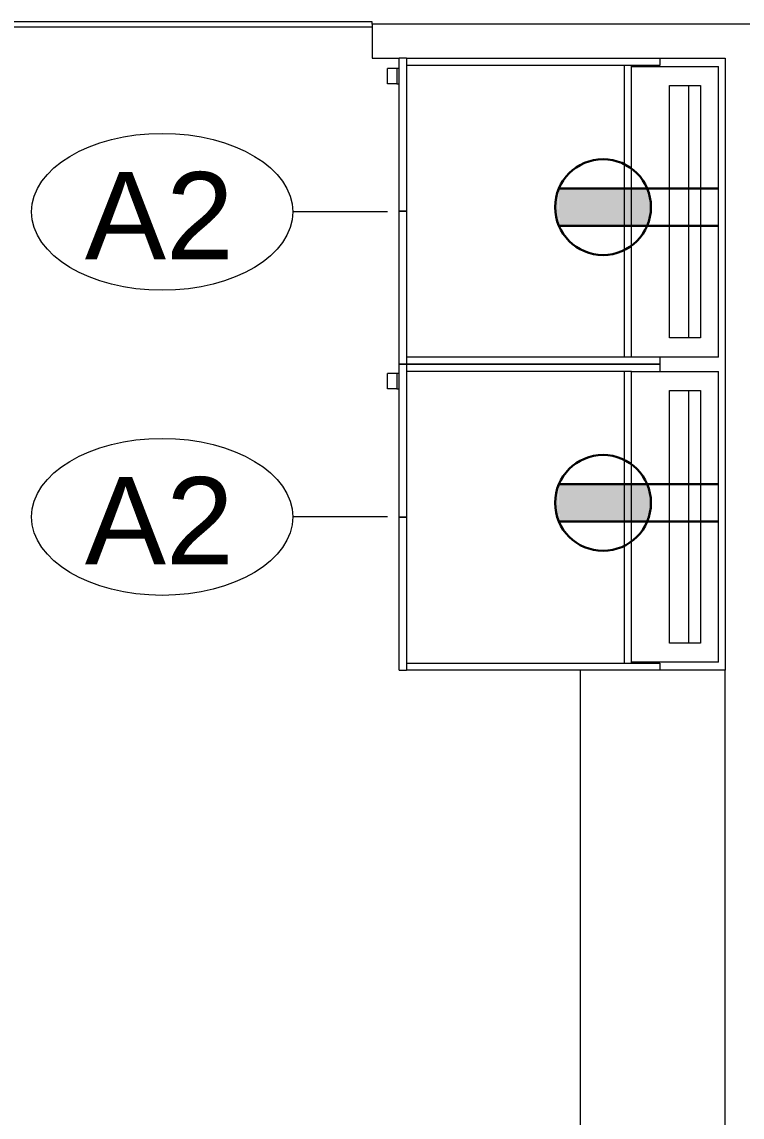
# Model space of a CAD drawing. Header units: inches. Extents: x 4757 to 6765, y 9919 to 10946.
# Drawn here: x 5870.9 to 5945.3, y 10615.3 to 10728.3 of the extents above; entities that cross this region are included whole.
import ezdxf

# ---------------------------------------------------------------- set-up
doc = ezdxf.new("R2010")
doc.units = ezdxf.units.IN
doc.header["$MEASUREMENT"] = 0
for name, color, linetype, lineweight in [('A-ANNO-NOTE', 7, 'Continuous', 9), ('A-WALL', 113, 'Continuous', 13), ('I-WALL', 2, 'Continuous', 9), ('Q-CASE', 31, 'Continuous', 9), ('Q-SPCQ', 91, 'Continuous', 9), ('Q-SPCQ-IDEN', 132, 'Continuous', 9)]:
    doc.layers.add(name, color=color, linetype=linetype, lineweight=lineweight)
doc.styles.add('Arial_3', font='arial.ttf', dxfattribs={"height": 9})

# ---------------------------------------------------------------- blocks, each defined once
blk = doc.blocks.new('beverage fridge - beverage fridge-9030990-Level XX  POWER _ SIGNAL')
at = {"layer": 'Q-SPCQ'}
for p, q in [((17.8, 18.04), (-12.2, 18.04)), ((-12.2, 9.04), (-12.2, 18.04)), ((17.8, 18.04), (17.8, 9.04)), ((-10.24, 16.18), (15.83, 16.18)), ((-10.24, 12.99), (-10.24, 16.18)), ((15.83, 16.18), (15.83, 12.99)), ((15.83, 14.96), (-10.24, 14.96)), ((15.83, 12.99), (-10.24, 12.99)), ((-10.43, -14.97), (-12.01, -14.97)), ((-12.01, -14.97), (-12.01, -15.19)), ((-12.01, -15.19), (-10.43, -15.19)), ((-12.01, -15.19), (-12.01, -16.15)), ((-10.43, -15.19), (-10.43, -14.97)), ((-10.43, -15.19), (-10.43, -16.15)), ((-12.01, -16.19), (-10.43, -16.19))]:
    blk.add_line(p, q, dxfattribs=at)
blk = doc.blocks.new('CW Cupbd1 - Fridge 80_h x 24_d - 2 Doors-9043055-Level XX  POWER _ SIGNAL')
at = {"layer": 'Q-CASE'}
for p, q in [((2, 29.31), (17.8, 29.31)), ((2, 29.31), (2, 28.56)), ((17.8, 28.56), (2, 28.56)), ((2.75, 28.56), (2.75, 6.06)), ((17.8, 28.56), (17.8, 29.31)), ((17.8, 29.31), (33.6, 29.31)), ((17.8, 29.31), (17.8, 28.56)), ((33.6, 28.56), (17.8, 28.56)), ((32.85, 6.06), (32.85, 28.56)), ((33.6, 28.56), (33.6, 29.31)), ((32.85, 6.06), (2.75, 6.06)), ((2.75, 6.06), (2.75, 5.31)), ((32.85, 5.31), (32.85, 6.06)), ((2.75, 5.31), (32.85, 5.31))]:
    blk.add_line(p, q, dxfattribs=at)
at = {"layer": 'Q-CASE', "lineweight": 20}
for p, q in [((2, 2.36), (2, 28.56)), ((33.6, 28.56), (33.6, 2.36)), ((32.85, 2.36), (32.85, 5.31)), ((2.75, 2.36), (2, 2.36)), ((33.6, 2.36), (32.85, 2.36))]:
    blk.add_line(p, q, dxfattribs=at)
blk = doc.blocks.new('CW Cupbd1 - Fridge 80_h x 24_d - 2 Doors-V58-Level XX  POWER _ SIGNAL')
at = {"layer": 'Q-CASE'}
for p, q in [((2, 29.31), (17.8, 29.31)), ((2, 29.31), (2, 28.56)), ((17.8, 28.56), (2, 28.56)), ((2.75, 28.56), (2.75, 6.06)), ((17.8, 28.56), (17.8, 29.31)), ((17.8, 29.31), (33.6, 29.31)), ((17.8, 29.31), (17.8, 28.56)), ((33.6, 28.56), (17.8, 28.56)), ((32.85, 6.06), (32.85, 28.56)), ((33.6, 28.56), (33.6, 29.31)), ((32.85, 6.06), (2.75, 6.06)), ((2.75, 6.06), (2.75, 5.31)), ((32.85, 5.31), (32.85, 6.06)), ((2.75, 5.31), (32.85, 5.31))]:
    blk.add_line(p, q, dxfattribs=at)
at = {"layer": 'Q-CASE', "lineweight": 20}
for p, q in [((2, 10.62), (2, 28.56)), ((33.6, 28.56), (33.6, 2.36)), ((2.75, 5.31), (2.75, 2.36)), ((2.75, 2.36), (2, 2.36)), ((33.6, 2.36), (32.85, 2.36))]:
    blk.add_line(p, q, dxfattribs=at)
blk = doc.blocks.new('C-Counter Top - ADJ HEIGHT - 1_ 3_-9039492-Level XX  POWER _ SIGNAL')
at = {"layer": 'Q-CASE'}
for p, q in [((0.74, 0), (-47.26, 0)), ((-47.26, 0), (-47.26, -15)), ((0.74, -15), (0.74, -13.88)), ((-47.26, -15), (0.74, -15))]:
    blk.add_line(p, q, dxfattribs=at)
blk = doc.blocks.new('Appliance_Specialty Equipment Tag - Standard-3515593-Level XX  POWER _ SIGNAL')
at = {"layer": 'Q-SPCQ-IDEN'}
blk.add_ellipse((-0.0499, 0.0037), major_axis=(-0.1406, 0), ratio=0.600473, dxfattribs=at)

msp = doc.modelspace()

# ---------------------------------------------------------------- hatches: boundary and pattern name
at = {"layer": 'A-ANNO-NOTE'}
for points in [[(5926.38, 10707.3), (5926.28, 10710.86), (5926.05, 10710.1)], [(5926.38, 10707.3), (5926.4, 10711.13), (5926.32, 10710.95)], [(5926.38, 10707.3), (5935.47, 10707.3), (5926.4, 10711.13)], [(5935.64, 10707.76), (5935.66, 10707.86), (5926.4, 10711.13)], [(5935.61, 10707.67), (5935.64, 10707.76), (5926.4, 10711.13)], [(5935.66, 10707.86), (5935.69, 10707.95), (5926.4, 10711.13)], [(5935.69, 10707.95), (5935.71, 10708.05), (5926.4, 10711.13)], [(5935.47, 10707.3), (5935.5, 10707.39), (5926.4, 10711.13)], [(5935.54, 10707.48), (5935.57, 10707.57), (5926.4, 10711.13)], [(5935.57, 10707.57), (5935.61, 10707.67), (5926.4, 10711.13)], [(5935.5, 10707.39), (5935.54, 10707.48), (5926.4, 10711.13)], [(5935.71, 10708.05), (5935.74, 10708.14), (5926.4, 10711.13)], [(5935.83, 10708.72), (5935.84, 10708.82), (5926.4, 10711.13)], [(5935.84, 10708.92), (5935.85, 10709.02), (5926.4, 10711.13)], [(5935.84, 10708.82), (5935.84, 10708.92), (5926.4, 10711.13)], [(5935.82, 10708.63), (5935.83, 10708.72), (5926.4, 10711.13)], [(5935.76, 10708.24), (5935.77, 10708.33), (5926.4, 10711.13)], [(5935.81, 10708.53), (5935.82, 10708.63), (5926.4, 10711.13)], [(5935.77, 10708.33), (5935.79, 10708.43), (5926.4, 10711.13)], [(5935.79, 10708.43), (5935.81, 10708.53), (5926.4, 10711.13)], [(5935.74, 10708.14), (5935.76, 10708.24), (5926.4, 10711.13)], [(5935.85, 10709.02), (5935.85, 10709.12), (5926.4, 10711.13)], [(5935.85, 10709.12), (5935.85, 10709.22), (5926.4, 10711.13)], [(5935.85, 10709.31), (5935.85, 10709.41), (5926.4, 10711.13)], [(5935.84, 10709.51), (5935.84, 10709.61), (5926.4, 10711.13)], [(5935.85, 10709.41), (5935.84, 10709.51), (5926.4, 10711.13)], [(5935.84, 10709.61), (5935.83, 10709.71), (5926.4, 10711.13)], [(5935.82, 10709.8), (5935.81, 10709.9), (5926.4, 10711.13)], [(5935.79, 10710), (5935.77, 10710.1), (5926.4, 10711.13)], [(5935.81, 10709.9), (5935.79, 10710), (5926.4, 10711.13)], [(5935.83, 10709.71), (5935.82, 10709.8), (5926.4, 10711.13)], [(5935.77, 10710.1), (5935.76, 10710.19), (5926.4, 10711.13)], [(5935.74, 10710.29), (5935.71, 10710.38), (5926.4, 10711.13)], [(5935.69, 10710.48), (5935.66, 10710.58), (5926.4, 10711.13)], [(5935.71, 10710.38), (5935.69, 10710.48), (5926.4, 10711.13)], [(5935.66, 10710.58), (5935.64, 10710.67), (5926.4, 10711.13)], [(5935.61, 10710.76), (5935.57, 10710.86), (5926.4, 10711.13)], [(5935.54, 10710.95), (5935.5, 10711.04), (5926.4, 10711.13)], [(5935.57, 10710.86), (5935.54, 10710.95), (5926.4, 10711.13)], [(5935.64, 10710.67), (5935.61, 10710.76), (5926.4, 10711.13)], [(5935.76, 10710.19), (5935.74, 10710.29), (5926.4, 10711.13)], [(5935.5, 10711.04), (5935.47, 10711.13), (5926.4, 10711.13)], [(5935.85, 10709.22), (5935.85, 10709.31), (5926.4, 10711.13)], [(5926, 10708.63), (5926.05, 10710.1), (5925.96, 10709.12)], [(5926.09, 10708.14), (5926.05, 10710.1), (5926, 10708.63)], [(5926.2, 10707.76), (5926.05, 10710.1), (5926.09, 10708.14)], [(5926.38, 10707.3), (5926.05, 10710.1), (5926.2, 10707.76)], [(5926.38, 10676.76), (5926.28, 10680.32), (5926.05, 10679.57)], [(5926.38, 10676.76), (5926.4, 10680.6), (5926.32, 10680.42)], [(5926.38, 10676.76), (5935.47, 10676.76), (5926.4, 10680.6)], [(5935.64, 10677.23), (5935.66, 10677.32), (5926.4, 10680.6)], [(5935.61, 10677.13), (5935.64, 10677.23), (5926.4, 10680.6)], [(5935.66, 10677.32), (5935.69, 10677.42), (5926.4, 10680.6)], [(5935.69, 10677.42), (5935.71, 10677.51), (5926.4, 10680.6)], [(5935.47, 10676.76), (5935.5, 10676.86), (5926.4, 10680.6)], [(5935.54, 10676.95), (5935.57, 10677.04), (5926.4, 10680.6)], [(5935.57, 10677.04), (5935.61, 10677.13), (5926.4, 10680.6)], [(5935.5, 10676.86), (5935.54, 10676.95), (5926.4, 10680.6)], [(5935.71, 10677.51), (5935.74, 10677.61), (5926.4, 10680.6)], [(5935.83, 10678.19), (5935.84, 10678.29), (5926.4, 10680.6)], [(5935.84, 10678.39), (5935.85, 10678.48), (5926.4, 10680.6)], [(5935.84, 10678.29), (5935.84, 10678.39), (5926.4, 10680.6)], [(5935.82, 10678.09), (5935.83, 10678.19), (5926.4, 10680.6)], [(5935.76, 10677.7), (5935.77, 10677.8), (5926.4, 10680.6)], [(5935.81, 10677.99), (5935.82, 10678.09), (5926.4, 10680.6)], [(5935.77, 10677.8), (5935.79, 10677.9), (5926.4, 10680.6)], [(5935.79, 10677.9), (5935.81, 10677.99), (5926.4, 10680.6)], [(5935.74, 10677.61), (5935.76, 10677.7), (5926.4, 10680.6)], [(5935.85, 10678.48), (5935.85, 10678.58), (5926.4, 10680.6)], [(5935.85, 10678.58), (5935.85, 10678.68), (5926.4, 10680.6)], [(5935.85, 10678.78), (5935.85, 10678.88), (5926.4, 10680.6)], [(5935.84, 10678.98), (5935.84, 10679.07), (5926.4, 10680.6)], [(5935.85, 10678.88), (5935.84, 10678.98), (5926.4, 10680.6)], [(5935.84, 10679.07), (5935.83, 10679.17), (5926.4, 10680.6)], [(5935.82, 10679.27), (5935.81, 10679.37), (5926.4, 10680.6)], [(5935.79, 10679.46), (5935.77, 10679.56), (5926.4, 10680.6)], [(5935.81, 10679.37), (5935.79, 10679.46), (5926.4, 10680.6)], [(5935.83, 10679.17), (5935.82, 10679.27), (5926.4, 10680.6)], [(5935.77, 10679.56), (5935.76, 10679.66), (5926.4, 10680.6)], [(5935.74, 10679.75), (5935.71, 10679.85), (5926.4, 10680.6)], [(5935.69, 10679.95), (5935.66, 10680.04), (5926.4, 10680.6)], [(5935.71, 10679.85), (5935.69, 10679.95), (5926.4, 10680.6)], [(5935.66, 10680.04), (5935.64, 10680.13), (5926.4, 10680.6)], [(5935.61, 10680.23), (5935.57, 10680.32), (5926.4, 10680.6)], [(5935.54, 10680.41), (5935.5, 10680.51), (5926.4, 10680.6)], [(5935.57, 10680.32), (5935.54, 10680.41), (5926.4, 10680.6)], [(5935.64, 10680.13), (5935.61, 10680.23), (5926.4, 10680.6)], [(5935.76, 10679.66), (5935.74, 10679.75), (5926.4, 10680.6)], [(5935.5, 10680.51), (5935.47, 10680.6), (5926.4, 10680.6)], [(5935.85, 10678.68), (5935.85, 10678.78), (5926.4, 10680.6)], [(5926, 10678.09), (5926.05, 10679.57), (5925.96, 10678.58)], [(5926.09, 10677.6), (5926.05, 10679.57), (5926, 10678.09)], [(5926.2, 10677.22), (5926.05, 10679.57), (5926.09, 10677.6)], [(5926.38, 10676.76), (5926.05, 10679.57), (5926.2, 10677.22)]]:
    msp.add_hatch(color=256, dxfattribs=at).paths.add_polyline_path(points, flags=0)

# ---------------------------------------------------------------- linework, layer by layer
at = {"layer": 'A-ANNO-NOTE', "lineweight": 30}
for p, q in [((5942.87, 10711.13), (5926.34, 10711.13)), ((5942.87, 10707.3), (5926.34, 10707.3)), ((5942.87, 10707.3), (5926.34, 10707.3)), ((5942.87, 10680.6), (5926.34, 10680.6)), ((5942.87, 10676.76), (5926.34, 10676.76)), ((5942.87, 10676.76), (5926.34, 10676.76))]:
    msp.add_line(p, q, dxfattribs=at)
at = {"layer": 'A-ANNO-NOTE'}
for p, q in [((5935.47, 10711.13), (5926.4, 10711.13)), ((5926.38, 10707.3), (5935.47, 10707.3)), ((5935.47, 10680.6), (5926.4, 10680.6)), ((5926.38, 10676.76), (5935.47, 10676.76))]:
    msp.add_line(p, q, dxfattribs=at)
at = {"layer": 'A-ANNO-NOTE', "lineweight": 30}
for centre in [(5930.9, 10709.22), (5930.9, 10678.68)]:
    msp.add_circle(centre, 4.95, dxfattribs=at)
at = {"layer": 'A-ANNO-NOTE'}
for centre, radius, start, end in [((5930.46, 10709.2), 4.5, 154.5156, 204.9234), ((5930.9, 10709.22), 4.95, 337.2244, 22.7756), ((5930.46, 10678.66), 4.5, 154.5156, 204.9234), ((5930.9, 10678.68), 4.95, 337.2244, 22.7756)]:
    msp.add_arc(centre, radius, start, end, dxfattribs=at)
at = {"layer": 'A-WALL'}
msp.add_line((5907.04, 10728.1), (5907.04, 10727.85), dxfattribs=at)
at = {"layer": 'I-WALL', "lineweight": 13}
for p, q in [((5907.04, 10728.35), (5855.65, 10728.35)), ((5855.65, 10727.85), (5907.04, 10727.85)), ((5907.04, 10728.1), (5907.04, 10728.35)), ((5949.04, 10728.1), (5907.04, 10728.1)), ((5907.04, 10727.85), (5907.04, 10724.6)), ((5907.04, 10724.6), (5909.83, 10724.6)), ((5910.58, 10724.6), (5943.52, 10724.6)), ((5943.52, 10724.6), (5943.52, 10661.39))]:
    msp.add_line(p, q, dxfattribs=at)
at = {"layer": 'Q-SPCQ-IDEN'}
for p, q in [((5908.64, 10708.74), (5898.86, 10708.74)), ((5908.64, 10677.24), (5898.86, 10677.24))]:
    msp.add_line(p, q, dxfattribs=at)

# ---------------------------------------------------------------- block references
at = {"layer": 'Q-CASE'}
for name, p, rotation in [('CW Cupbd1 - Fridge 80_h x 24_d - 2 Doors-9043055-Level XX  POWER _ SIGNAL', (5939.14, 10691), 89.99999999999879), ('CW Cupbd1 - Fridge 80_h x 24_d - 2 Doors-V58-Level XX  POWER _ SIGNAL', (5939.14, 10659.39), 89.99999999999879), ('C-Counter Top - ADJ HEIGHT - 1_ 3_-9039492-Level XX  POWER _ SIGNAL', (5943.52, 10614.13), 270.0000000000006)]:
    msp.add_blockref(name, p, dxfattribs=dict(at, rotation=rotation))
at = {"layer": 'Q-SPCQ', "rotation": 270}
for p in [(5924.79, 10711.54), (5924.79, 10680.04)]:
    msp.add_blockref('beverage fridge - beverage fridge-9030990-Level XX  POWER _ SIGNAL', p, dxfattribs=at)
at = {"layer": 'Q-SPCQ-IDEN', "xscale": 95.99999999999994, "yscale": 95.99999999999994, "zscale": 95.99999999999994}
for p in [(5890.14, 10708.38), (5890.14, 10676.88)]:
    msp.add_blockref('Appliance_Specialty Equipment Tag - Standard-3515593-Level XX  POWER _ SIGNAL', p, dxfattribs=at)

# ---------------------------------------------------------------- texts
at = {"layer": 'Q-SPCQ-IDEN', "char_height": 9, "width": 18.786, "attachment_point": 1, "style": 'Arial_3'}
for insert in [(5877.36, 10712.84), (5877.36, 10681.34)]:
    msp.add_mtext('A2', dxfattribs=dict(at, insert=insert))

doc.saveas('drawing.dxf')
